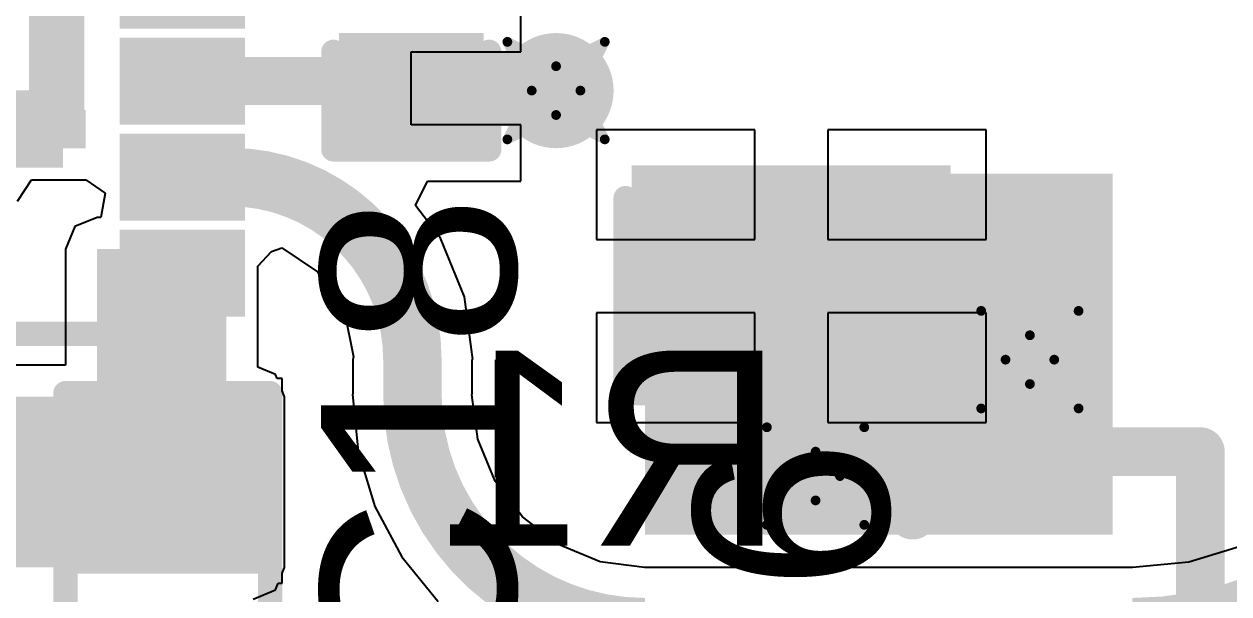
# Model space of a CAD drawing. Header units: inches. Extents: x -5 to 426, y -53 to 116.
# Drawn here: x 19.02 to 25.3, y -42.09 to -39.13 of the extents above; entities that cross this region are included whole.
import ezdxf

# ---------------------------------------------------------------- set-up
doc = ezdxf.new("R2010")
doc.units = ezdxf.units.IN
for name, color, linetype in [('Board Outline', 216, 'Continuous'), ('Bottom Layer', 5, 'Continuous'), ('Bottom Overlay', 54, 'Continuous'), ('Drill Drawing', 1, 'Continuous'), ('Top Layer', 1, 'Continuous'), ('Top Overlay', 2, 'Continuous'), ('Top Paste', 8, 'Continuous'), ('Top Solder', 216, 'Continuous'), ('Via Holes', 16, 'Continuous')]:
    doc.layers.add(name, color=color, linetype=linetype)
doc.styles.add('Arial', font='', dxfattribs={"height": 0.2})
doc.styles.get('Arial').set_extended_font_data('Arial')

# ---------------------------------------------------------------- blocks, each defined once
blk = doc.blocks.new('C___0805_26')
at = {"layer": 'Top Layer'}
for points in [[(-1.524, 0.762), (-0.508, 0.762), (-0.508, -0.762), (-1.524, -0.762)], [(0.508, 0.762), (1.524, 0.762), (1.524, -0.762), (0.508, -0.762)]]:
    blk.add_hatch(color=1, dxfattribs=at).paths.add_polyline_path(points)
at = {"layer": 'Top Paste'}
for points in [[(-1.524, 0.762), (-0.508, 0.762), (-0.508, -0.762), (-1.524, -0.762)], [(0.508, 0.762), (1.524, 0.762), (1.524, -0.762), (0.508, -0.762)]]:
    blk.add_hatch(color=8, dxfattribs=at).paths.add_polyline_path(points)
at = {"layer": 'Top Solder'}
for points in [[(-1.594, 0.832), (-0.438, 0.832), (-0.438, -0.832), (-1.594, -0.832)], [(0.438, 0.832), (1.594, 0.832), (1.594, -0.832), (0.438, -0.832)]]:
    blk.add_hatch(color=216, dxfattribs=at).paths.add_polyline_path(points)
at = {"layer": 'Top Overlay'}
for points in [[(-1.6256, 0.8636, 0.127, 0.127, 0), (-0.6096, 0.8636, 0.127, 0.127, 0)], [(-1.6256, 0.8636, 0.127, 0.127, 0), (-1.6256, -0.8636, 0.127, 0.127, 0)], [(0.6096, 0.8636, 0.127, 0.127, 0), (1.6256, 0.8636, 0.127, 0.127, 0)], [(1.6256, 0.8636, 0.127, 0.127, 0), (1.6256, -0.8636, 0.127, 0.127, 0)], [(-1.6256, -0.8636, 0.127, 0.127, 0), (-0.6096, -0.8636, 0.127, 0.127, 0)], [(0.6096, -0.8636, 0.127, 0.127, 0), (1.6256, -0.8636, 0.127, 0.127, 0)]]:
    blk.add_lwpolyline(points, format="xyseb", dxfattribs=at)
for points in [[(-1.6574, 0.8636, 0.0635, 0.0635, 1), (-1.5938, 0.8636, 0.0635, 0.0635, 1)], [(-1.6574, 0.8636, 0.0635, 0.0635, 1), (-1.5938, 0.8636, 0.0635, 0.0635, 1)], [(-0.6413, 0.8636, 0.0635, 0.0635, 1), (-0.5778, 0.8636, 0.0635, 0.0635, 1)], [(0.5778, 0.8636, 0.0635, 0.0635, 1), (0.6413, 0.8636, 0.0635, 0.0635, 1)], [(1.5938, 0.8636, 0.0635, 0.0635, 1), (1.6574, 0.8636, 0.0635, 0.0635, 1)], [(1.5938, 0.8636, 0.0635, 0.0635, 1), (1.6574, 0.8636, 0.0635, 0.0635, 1)], [(-1.6574, -0.8636, 0.0635, 0.0635, 1), (-1.5938, -0.8636, 0.0635, 0.0635, 1)], [(-1.6574, -0.8636, 0.0635, 0.0635, 1), (-1.5938, -0.8636, 0.0635, 0.0635, 1)], [(-0.6413, -0.8636, 0.0635, 0.0635, 1), (-0.5778, -0.8636, 0.0635, 0.0635, 1)], [(0.5778, -0.8636, 0.0635, 0.0635, 1), (0.6413, -0.8636, 0.0635, 0.0635, 1)], [(1.5938, -0.8636, 0.0635, 0.0635, 1), (1.6574, -0.8636, 0.0635, 0.0635, 1)], [(1.5938, -0.8636, 0.0635, 0.0635, 1), (1.6574, -0.8636, 0.0635, 0.0635, 1)]]:
    blk.add_lwpolyline(points, format="xyseb", close=True, dxfattribs=at)
blk = doc.blocks.new('7_VQFN_HR__2_2__27')
at = {"layer": 'Top Layer'}
for points in [[(0.575, 0.875), (1.025, 0.875), (1.025, 0.625), (0.575, 0.625)], [(-1.375, 0.725), (-0.225, 0.725), (-0.225, 0.375), (-1.375, 0.375)], [(0.575, 0.375), (1.025, 0.375), (1.025, 0.125), (0.575, 0.125)], [(-1.375, 0.1), (0.075, 0.1), (0.075, -0.1), (-1.375, -0.1)], [(0.575, -0.125), (1.025, -0.125), (1.025, -0.375), (0.575, -0.375)], [(-1.375, -0.375), (-0.225, -0.375), (-0.225, -0.725), (-1.375, -0.725)], [(0.575, -0.625), (1.025, -0.625), (1.025, -0.875), (0.575, -0.875)]]:
    blk.add_hatch(color=1, dxfattribs=at).paths.add_polyline_path(points)
at = {"layer": 'Top Paste'}
for points in [[(0.575, 0.875), (1.025, 0.875), (1.025, 0.625), (0.575, 0.625)], [(-1.375, 0.725), (-0.225, 0.725), (-0.225, 0.375), (-1.375, 0.375)], [(0.575, 0.375), (1.025, 0.375), (1.025, 0.125), (0.575, 0.125)], [(-1.375, 0.1), (0.075, 0.1), (0.075, -0.1), (-1.375, -0.1)], [(0.575, -0.125), (1.025, -0.125), (1.025, -0.375), (0.575, -0.375)], [(-1.375, -0.375), (-0.225, -0.375), (-0.225, -0.725), (-1.375, -0.725)], [(0.575, -0.625), (1.025, -0.625), (1.025, -0.875), (0.575, -0.875)]]:
    blk.add_hatch(color=8, dxfattribs=at).paths.add_polyline_path(points)
at = {"layer": 'Top Solder'}
for points in [[(0.4734, 0.9766), (1.1266, 0.9766), (1.1266, 0.5234), (0.4734, 0.5234)], [(-1.4766, 0.8266), (-0.1234, 0.8266), (-0.1234, 0.2734), (-1.4766, 0.2734)], [(0.4734, 0.4766), (1.1266, 0.4766), (1.1266, 0.0234), (0.4734, 0.0234)], [(-1.4766, 0.2016), (0.1766, 0.2016), (0.1766, -0.2016), (-1.4766, -0.2016)], [(0.4734, -0.0234), (1.1266, -0.0234), (1.1266, -0.4766), (0.4734, -0.4766)], [(-1.4766, -0.2734), (-0.1234, -0.2734), (-0.1234, -0.8266), (-1.4766, -0.8266)], [(0.4734, -0.5234), (1.1266, -0.5234), (1.1266, -0.9766), (0.4734, -0.9766)]]:
    blk.add_hatch(color=216, dxfattribs=at).paths.add_polyline_path(points)
at = {"layer": 'Top Overlay'}
for points in [[(-1.1684, 1.0668, 0.127, 0.127, 0), (0.762, 1.0668, 0.127, 0.127, 0)], [(-1.651, 0.7112, 0.127, 0.127, 0), (-1.524, 0.5842, 0.127, 0.127, 0)], [(-1.651, 0.4572, 0.127, 0.127, 0), (-1.651, 0.7112, 0.127, 0.127, 0)], [(-1.651, 0.4572, 0.127, 0.127, 0), (-1.524, 0.5842, 0.127, 0.127, 0)], [(-1.1684, -1.0668, 0.127, 0.127, 0), (0.762, -1.0668, 0.127, 0.127, 0)]]:
    blk.add_lwpolyline(points, format="xyseb", dxfattribs=at)
for points in [[(-1.2002, 1.0668, 0.0635, 0.0635, 1), (-1.1366, 1.0668, 0.0635, 0.0635, 1)], [(0.7302, 1.0668, 0.0635, 0.0635, 1), (0.7937, 1.0668, 0.0635, 0.0635, 1)], [(-1.6827, 0.7112, 0.0635, 0.0635, 1), (-1.6193, 0.7112, 0.0635, 0.0635, 1)], [(-1.6827, 0.7112, 0.0635, 0.0635, 1), (-1.6193, 0.7112, 0.0635, 0.0635, 1)], [(-1.5557, 0.5842, 0.0635, 0.0635, 1), (-1.4923, 0.5842, 0.0635, 0.0635, 1)], [(-1.5557, 0.5842, 0.0635, 0.0635, 1), (-1.4923, 0.5842, 0.0635, 0.0635, 1)], [(-1.6827, 0.4572, 0.0635, 0.0635, 1), (-1.6193, 0.4572, 0.0635, 0.0635, 1)], [(-1.6827, 0.4572, 0.0635, 0.0635, 1), (-1.6193, 0.4572, 0.0635, 0.0635, 1)], [(-1.2002, -1.0668, 0.0635, 0.0635, 1), (-1.1366, -1.0668, 0.0635, 0.0635, 1)], [(0.7302, -1.0668, 0.0635, 0.0635, 1), (0.7937, -1.0668, 0.0635, 0.0635, 1)]]:
    blk.add_lwpolyline(points, format="xyseb", close=True, dxfattribs=at)
blk = doc.blocks.new('C___0402_37')
at = {"layer": 'Top Layer'}
for points in [[(-0.6985, -0.3175), (-0.6985, 0.3175), (-0.2413, 0.3175), (-0.2413, -0.3175)], [(0.2413, -0.3175), (0.2413, 0.3175), (0.6985, 0.3175), (0.6985, -0.3175)]]:
    blk.add_hatch(color=1, dxfattribs=at).paths.add_polyline_path(points)
at = {"layer": 'Top Paste'}
for points in [[(-0.6985, -0.3175), (-0.6985, 0.3175), (-0.2413, 0.3175), (-0.2413, -0.3175)], [(0.2413, -0.3175), (0.2413, 0.3175), (0.6985, 0.3175), (0.6985, -0.3175)]]:
    blk.add_hatch(color=8, dxfattribs=at).paths.add_polyline_path(points)
at = {"layer": 'Top Solder'}
for points in [[(-0.7585, -0.3775), (-0.7585, 0.3775), (-0.1813, 0.3775), (-0.1813, -0.3775)], [(0.1813, -0.3775), (0.1813, 0.3775), (0.7585, 0.3775), (0.7585, -0.3775)]]:
    blk.add_hatch(color=216, dxfattribs=at).paths.add_polyline_path(points)
at = {"layer": 'Top Overlay'}
for points in [[(-0.7874, 0.4064, 0.127, 0.127, 0), (-0.7874, -0.4064, 0.127, 0.127, 0)], [(-0.7874, 0.4064, 0.127, 0.127, 0), (-0.2794, 0.4064, 0.127, 0.127, 0)], [(0.2794, 0.4064, 0.127, 0.127, 0), (0.7874, 0.4064, 0.127, 0.127, 0)], [(0.7874, 0.4064, 0.127, 0.127, 0), (0.7874, -0.4064, 0.127, 0.127, 0)], [(-0.7874, -0.4064, 0.127, 0.127, 0), (-0.2794, -0.4064, 0.127, 0.127, 0)], [(0.2794, -0.4064, 0.127, 0.127, 0), (0.7874, -0.4064, 0.127, 0.127, 0)]]:
    blk.add_lwpolyline(points, format="xyseb", dxfattribs=at)
for points in [[(-0.8191, 0.4064, 0.0635, 0.0635, 1), (-0.7556, 0.4064, 0.0635, 0.0635, 1)], [(-0.8191, 0.4064, 0.0635, 0.0635, 1), (-0.7556, 0.4064, 0.0635, 0.0635, 1)], [(-0.3111, 0.4064, 0.0635, 0.0635, 1), (-0.2477, 0.4064, 0.0635, 0.0635, 1)], [(0.2477, 0.4064, 0.0635, 0.0635, 1), (0.3112, 0.4064, 0.0635, 0.0635, 1)], [(0.7556, 0.4064, 0.0635, 0.0635, 1), (0.8191, 0.4064, 0.0635, 0.0635, 1)], [(0.7556, 0.4064, 0.0635, 0.0635, 1), (0.8191, 0.4064, 0.0635, 0.0635, 1)], [(-0.8191, -0.4064, 0.0635, 0.0635, 1), (-0.7556, -0.4064, 0.0635, 0.0635, 1)], [(-0.8191, -0.4064, 0.0635, 0.0635, 1), (-0.7556, -0.4064, 0.0635, 0.0635, 1)], [(-0.3112, -0.4064, 0.0635, 0.0635, 1), (-0.2477, -0.4064, 0.0635, 0.0635, 1)], [(0.2477, -0.4064, 0.0635, 0.0635, 1), (0.3111, -0.4064, 0.0635, 0.0635, 1)], [(0.7556, -0.4064, 0.0635, 0.0635, 1), (0.8191, -0.4064, 0.0635, 0.0635, 1)], [(0.7556, -0.4064, 0.0635, 0.0635, 1), (0.8191, -0.4064, 0.0635, 0.0635, 1)]]:
    blk.add_lwpolyline(points, format="xyseb", close=True, dxfattribs=at)
blk = doc.blocks.new('R___0603_82')
at = {"layer": 'Top Layer'}
for points in [[(-0.381, 0.4445), (-0.381, -0.4445), (-1.143, -0.4445), (-1.143, 0.4445)], [(1.143, 0.4445), (1.143, -0.4445), (0.381, -0.4445), (0.381, 0.4445)]]:
    blk.add_hatch(color=1, dxfattribs=at).paths.add_polyline_path(points)
at = {"layer": 'Top Paste'}
for points in [[(-0.381, 0.4445), (-0.381, -0.4445), (-1.143, -0.4445), (-1.143, 0.4445)], [(1.143, 0.4445), (1.143, -0.4445), (0.381, -0.4445), (0.381, 0.4445)]]:
    blk.add_hatch(color=8, dxfattribs=at).paths.add_polyline_path(points)
at = {"layer": 'Top Solder'}
for points in [[(-0.2794, 0.5461), (-0.2794, -0.5461), (-1.2446, -0.5461), (-1.2446, 0.5461)], [(1.2446, 0.5461), (1.2446, -0.5461), (0.2794, -0.5461), (0.2794, 0.5461)]]:
    blk.add_hatch(color=216, dxfattribs=at).paths.add_polyline_path(points)
at = {"layer": 'Top Overlay'}
for points in [[(-1.2192, 0.5334, 0.127, 0.127, 0), (1.2192, 0.5334, 0.127, 0.127, 0)], [(-1.2192, 0.5334, 0.127, 0.127, 0), (-1.2192, -0.5334, 0.127, 0.127, 0)], [(1.2192, 0.5334, 0.127, 0.127, 0), (1.2192, -0.5334, 0.127, 0.127, 0)], [(-1.2192, -0.5334, 0.127, 0.127, 0), (1.2192, -0.5334, 0.127, 0.127, 0)]]:
    blk.add_lwpolyline(points, format="xyseb", dxfattribs=at)
for points in [[(-1.25095, 0.5334, 0.0635, 0.0635, 1), (-1.18745, 0.5334, 0.0635, 0.0635, 1)], [(-1.25095, 0.5334, 0.0635, 0.0635, 1), (-1.18745, 0.5334, 0.0635, 0.0635, 1)], [(1.18745, 0.5334, 0.0635, 0.0635, 1), (1.25095, 0.5334, 0.0635, 0.0635, 1)], [(1.18745, 0.5334, 0.0635, 0.0635, 1), (1.25095, 0.5334, 0.0635, 0.0635, 1)], [(-1.25095, -0.5334, 0.0635, 0.0635, 1), (-1.18745, -0.5334, 0.0635, 0.0635, 1)], [(-1.25095, -0.5334, 0.0635, 0.0635, 1), (-1.18745, -0.5334, 0.0635, 0.0635, 1)], [(1.18745, -0.5334, 0.0635, 0.0635, 1), (1.25095, -0.5334, 0.0635, 0.0635, 1)], [(1.18745, -0.5334, 0.0635, 0.0635, 1), (1.25095, -0.5334, 0.0635, 0.0635, 1)]]:
    blk.add_lwpolyline(points, format="xyseb", close=True, dxfattribs=at)

msp = doc.modelspace()

# ---------------------------------------------------------------- hatches: boundary and pattern name
at = {"layer": 'Bottom Layer'}
h = msp.add_hatch(color=5, dxfattribs=at)
edge = h.paths.add_edge_path()
edge.add_arc((21.7932, -39.4716), 0.3, 0, 360)
h = msp.add_hatch(color=5, dxfattribs=at)
edge = h.paths.add_edge_path()
edge.add_arc((24.2641, -40.8731), 0.3, 0, 360)
h = msp.add_hatch(color=5, dxfattribs=at)
edge = h.paths.add_edge_path()
edge.add_arc((23.1465, -41.4794), 0.3, 0, 360)
at = {"layer": 'Top Layer'}
for points in [[(19.0445, -39.772), (19.3335, -39.772), (19.3335, -31.746), (19.0445, -31.746)], [(20.7208, -39.6887), (21.3558, -39.6887), (21.3558, -39.2315), (20.7208, -39.2315)], [(19.6195, -39.547), (21.3558, -39.547), (21.3558, -39.297), (19.6195, -39.297)], [(17.6695, -39.772), (19.3404, -39.772), (19.3404, -39.572), (17.6695, -39.572)], [(22.2575, -41.7842), (24.6959, -41.7842), (24.6959, -39.9046), (22.2575, -39.9046)], [(19.4, -41.9554), (20.0728, -41.9554), (20.0728, -40.297), (19.4, -40.297)], [(18.384, -41.9554), (20.2128, -41.9554), (20.2128, -41.0664), (18.384, -41.0664)]]:
    msp.add_hatch(color=1, dxfattribs=at).paths.add_polyline_path(points)
h = msp.add_hatch(color=1, dxfattribs=at)
edge = h.paths.add_edge_path()
edge.add_arc((21.7932, -39.4716), 0.3, 0, 360)
h = msp.add_hatch(color=1, dxfattribs=at)
edge = h.paths.add_edge_path()
edge.add_arc((24.2641, -40.8731), 0.3, 0, 360)
h = msp.add_hatch(color=1, dxfattribs=at)
edge = h.paths.add_edge_path()
edge.add_arc((23.1465, -41.4794), 0.3, 0, 360)
at = {"layer": 'Via Holes'}
h = msp.add_hatch(color=7, dxfattribs=at)
edge = h.paths.add_edge_path()
edge.add_arc((21.7932, -39.4716), 0.15, 0, 360)
h = msp.add_hatch(color=7, dxfattribs=at)
edge = h.paths.add_edge_path()
edge.add_arc((24.2641, -40.8731), 0.15, 0, 360)
h = msp.add_hatch(color=7, dxfattribs=at)
edge = h.paths.add_edge_path()
edge.add_arc((23.1465, -41.4794), 0.15, 0, 360)

# ---------------------------------------------------------------- linework, layer by layer
at = {"layer": 'Board Outline'}
msp.add_lwpolyline([(49.7725, 6.3481, 0.254, 0.254, -1.144567), (-0.2979, -38.4414, 0.254, 0.254, 0)], format="xyseb", dxfattribs=at)
at = {"layer": 'Bottom Overlay'}
for points in [[(23.3263, -41.3524, 0.254, 0.254, 0), (23.6524, -41.022, 0.254, 0.254, 0)], [(23.3263, -41.3524, 0.254, 0.254, 0), (25.1531, -41.3524, 0.254, 0.254, 0)], [(23.3263, -41.3524, 0.254, 0.254, 0), (23.6524, -41.6828, 0.254, 0.254, 0)], [(25.1531, -41.3524, 0.254, 0.254, 0), (25.1531, -43.5604, 0.254, 0.254, 0)]]:
    msp.add_lwpolyline(points, format="xyseb", dxfattribs=at)
for points in [[(23.5889, -41.022, 0.127, 0.127, 1), (23.7159, -41.022, 0.127, 0.127, 1)], [(23.2628, -41.3524, 0.127, 0.127, 1), (23.3898, -41.3524, 0.127, 0.127, 1)], [(23.2628, -41.3524, 0.127, 0.127, 1), (23.3898, -41.3524, 0.127, 0.127, 1)], [(23.2628, -41.3524, 0.127, 0.127, 1), (23.3898, -41.3524, 0.127, 0.127, 1)], [(25.0896, -41.3524, 0.127, 0.127, 1), (25.2166, -41.3524, 0.127, 0.127, 1)], [(25.0896, -41.3524, 0.127, 0.127, 1), (25.2166, -41.3524, 0.127, 0.127, 1)], [(23.5889, -41.6828, 0.127, 0.127, 1), (23.7159, -41.6828, 0.127, 0.127, 1)]]:
    msp.add_lwpolyline(points, format="xyseb", close=True, dxfattribs=at)
at = {"layer": 'Drill Drawing'}
for points in [[(21.5392, -39.2176, 0.0508, 0.0508, 0), (21.7932, -39.3446, 0.0508, 0.0508, 0)], [(21.5392, -39.2176, 0.0508, 0.0508, 0), (21.6662, -39.4716, 0.0508, 0.0508, 0)], [(21.7932, -39.3446, 0.0508, 0.0508, 0), (22.0472, -39.2176, 0.0508, 0.0508, 0)], [(21.9202, -39.4716, 0.0508, 0.0508, 0), (22.0472, -39.2176, 0.0508, 0.0508, 0)], [(21.5392, -39.7256, 0.0508, 0.0508, 0), (21.6662, -39.4716, 0.0508, 0.0508, 0)], [(21.9202, -39.4716, 0.0508, 0.0508, 0), (22.0472, -39.7256, 0.0508, 0.0508, 0)], [(21.5392, -39.7256, 0.0508, 0.0508, 0), (21.7932, -39.5986, 0.0508, 0.0508, 0)], [(21.7932, -39.5986, 0.0508, 0.0508, 0), (22.0472, -39.7256, 0.0508, 0.0508, 0)], [(24.0101, -40.6191, 0.0508, 0.0508, 0), (24.2641, -40.7461, 0.0508, 0.0508, 0)], [(24.0101, -40.6191, 0.0508, 0.0508, 0), (24.1371, -40.8731, 0.0508, 0.0508, 0)], [(24.2641, -40.7461, 0.0508, 0.0508, 0), (24.5181, -40.6191, 0.0508, 0.0508, 0)], [(24.3911, -40.8731, 0.0508, 0.0508, 0), (24.5181, -40.6191, 0.0508, 0.0508, 0)], [(24.0101, -41.1271, 0.0508, 0.0508, 0), (24.1371, -40.8731, 0.0508, 0.0508, 0)], [(24.3911, -40.8731, 0.0508, 0.0508, 0), (24.5181, -41.1271, 0.0508, 0.0508, 0)], [(24.0101, -41.1271, 0.0508, 0.0508, 0), (24.2641, -41.0001, 0.0508, 0.0508, 0)], [(24.2641, -41.0001, 0.0508, 0.0508, 0), (24.5181, -41.1271, 0.0508, 0.0508, 0)], [(22.8925, -41.2254, 0.0508, 0.0508, 0), (23.1465, -41.3524, 0.0508, 0.0508, 0)], [(22.8925, -41.2254, 0.0508, 0.0508, 0), (23.0195, -41.4794, 0.0508, 0.0508, 0)], [(23.1465, -41.3524, 0.0508, 0.0508, 0), (23.4005, -41.2254, 0.0508, 0.0508, 0)], [(23.2735, -41.4794, 0.0508, 0.0508, 0), (23.4005, -41.2254, 0.0508, 0.0508, 0)], [(22.8925, -41.7334, 0.0508, 0.0508, 0), (23.0195, -41.4794, 0.0508, 0.0508, 0)], [(23.2735, -41.4794, 0.0508, 0.0508, 0), (23.4005, -41.7334, 0.0508, 0.0508, 0)], [(22.8925, -41.7334, 0.0508, 0.0508, 0), (23.1465, -41.6064, 0.0508, 0.0508, 0)], [(23.1465, -41.6064, 0.0508, 0.0508, 0), (23.4005, -41.7334, 0.0508, 0.0508, 0)]]:
    msp.add_lwpolyline(points, format="xyseb", dxfattribs=at)
for points in [[(21.5265, -39.2176, 0.0254, 0.0254, 1), (21.5519, -39.2176, 0.0254, 0.0254, 1)], [(21.5265, -39.2176, 0.0254, 0.0254, 1), (21.5519, -39.2176, 0.0254, 0.0254, 1)], [(22.0345, -39.2176, 0.0254, 0.0254, 1), (22.0599, -39.2176, 0.0254, 0.0254, 1)], [(22.0345, -39.2176, 0.0254, 0.0254, 1), (22.0599, -39.2176, 0.0254, 0.0254, 1)], [(21.7805, -39.3446, 0.0254, 0.0254, 1), (21.8059, -39.3446, 0.0254, 0.0254, 1)], [(21.7805, -39.3446, 0.0254, 0.0254, 1), (21.8059, -39.3446, 0.0254, 0.0254, 1)], [(21.6535, -39.4716, 0.0254, 0.0254, 1), (21.6789, -39.4716, 0.0254, 0.0254, 1)], [(21.6535, -39.4716, 0.0254, 0.0254, 1), (21.6789, -39.4716, 0.0254, 0.0254, 1)], [(21.9075, -39.4716, 0.0254, 0.0254, 1), (21.9329, -39.4716, 0.0254, 0.0254, 1)], [(21.9075, -39.4716, 0.0254, 0.0254, 1), (21.9329, -39.4716, 0.0254, 0.0254, 1)], [(21.7805, -39.5986, 0.0254, 0.0254, 1), (21.8059, -39.5986, 0.0254, 0.0254, 1)], [(21.7805, -39.5986, 0.0254, 0.0254, 1), (21.8059, -39.5986, 0.0254, 0.0254, 1)], [(21.5265, -39.7256, 0.0254, 0.0254, 1), (21.5519, -39.7256, 0.0254, 0.0254, 1)], [(21.5265, -39.7256, 0.0254, 0.0254, 1), (21.5519, -39.7256, 0.0254, 0.0254, 1)], [(22.0345, -39.7256, 0.0254, 0.0254, 1), (22.0599, -39.7256, 0.0254, 0.0254, 1)], [(22.0345, -39.7256, 0.0254, 0.0254, 1), (22.0599, -39.7256, 0.0254, 0.0254, 1)], [(23.9974, -40.6191, 0.0254, 0.0254, 1), (24.0228, -40.6191, 0.0254, 0.0254, 1)], [(23.9974, -40.6191, 0.0254, 0.0254, 1), (24.0228, -40.6191, 0.0254, 0.0254, 1)], [(24.5054, -40.6191, 0.0254, 0.0254, 1), (24.5308, -40.6191, 0.0254, 0.0254, 1)], [(24.5054, -40.6191, 0.0254, 0.0254, 1), (24.5308, -40.6191, 0.0254, 0.0254, 1)], [(24.2514, -40.7461, 0.0254, 0.0254, 1), (24.2768, -40.7461, 0.0254, 0.0254, 1)], [(24.2514, -40.7461, 0.0254, 0.0254, 1), (24.2768, -40.7461, 0.0254, 0.0254, 1)], [(24.1244, -40.8731, 0.0254, 0.0254, 1), (24.1498, -40.8731, 0.0254, 0.0254, 1)], [(24.1244, -40.8731, 0.0254, 0.0254, 1), (24.1498, -40.8731, 0.0254, 0.0254, 1)], [(24.3784, -40.8731, 0.0254, 0.0254, 1), (24.4038, -40.8731, 0.0254, 0.0254, 1)], [(24.3784, -40.8731, 0.0254, 0.0254, 1), (24.4038, -40.8731, 0.0254, 0.0254, 1)], [(24.2514, -41.0001, 0.0254, 0.0254, 1), (24.2768, -41.0001, 0.0254, 0.0254, 1)], [(24.2514, -41.0001, 0.0254, 0.0254, 1), (24.2768, -41.0001, 0.0254, 0.0254, 1)], [(23.9974, -41.1271, 0.0254, 0.0254, 1), (24.0228, -41.1271, 0.0254, 0.0254, 1)], [(23.9974, -41.1271, 0.0254, 0.0254, 1), (24.0228, -41.1271, 0.0254, 0.0254, 1)], [(24.5054, -41.1271, 0.0254, 0.0254, 1), (24.5308, -41.1271, 0.0254, 0.0254, 1)], [(24.5054, -41.1271, 0.0254, 0.0254, 1), (24.5308, -41.1271, 0.0254, 0.0254, 1)], [(22.8798, -41.2254, 0.0254, 0.0254, 1), (22.9052, -41.2254, 0.0254, 0.0254, 1)], [(22.8798, -41.2254, 0.0254, 0.0254, 1), (22.9052, -41.2254, 0.0254, 0.0254, 1)], [(23.3878, -41.2254, 0.0254, 0.0254, 1), (23.4132, -41.2254, 0.0254, 0.0254, 1)], [(23.3878, -41.2254, 0.0254, 0.0254, 1), (23.4132, -41.2254, 0.0254, 0.0254, 1)], [(23.1338, -41.3524, 0.0254, 0.0254, 1), (23.1592, -41.3524, 0.0254, 0.0254, 1)], [(23.1338, -41.3524, 0.0254, 0.0254, 1), (23.1592, -41.3524, 0.0254, 0.0254, 1)], [(23.0068, -41.4794, 0.0254, 0.0254, 1), (23.0322, -41.4794, 0.0254, 0.0254, 1)], [(23.0068, -41.4794, 0.0254, 0.0254, 1), (23.0322, -41.4794, 0.0254, 0.0254, 1)], [(23.2608, -41.4794, 0.0254, 0.0254, 1), (23.2862, -41.4794, 0.0254, 0.0254, 1)], [(23.2608, -41.4794, 0.0254, 0.0254, 1), (23.2862, -41.4794, 0.0254, 0.0254, 1)], [(23.1338, -41.6064, 0.0254, 0.0254, 1), (23.1592, -41.6064, 0.0254, 0.0254, 1)], [(23.1338, -41.6064, 0.0254, 0.0254, 1), (23.1592, -41.6064, 0.0254, 0.0254, 1)], [(22.8798, -41.7334, 0.0254, 0.0254, 1), (22.9052, -41.7334, 0.0254, 0.0254, 1)], [(22.8798, -41.7334, 0.0254, 0.0254, 1), (22.9052, -41.7334, 0.0254, 0.0254, 1)], [(23.3878, -41.7334, 0.0254, 0.0254, 1), (23.4132, -41.7334, 0.0254, 0.0254, 1)], [(23.3878, -41.7334, 0.0254, 0.0254, 1), (23.4132, -41.7334, 0.0254, 0.0254, 1)]]:
    msp.add_lwpolyline(points, format="xyseb", close=True, dxfattribs=at)
at = {"layer": 'Top Layer'}
for p, q in [((21.6098, -39.2696), (21.6098, -38.9775)), ((21.0383, -39.6506), (21.0383, -39.2696)), ((21.0383, -39.2696), (21.6098, -39.2696)), ((21.6098, -39.6506), (21.0383, -39.6506)), ((21.6098, -39.9427), (21.6098, -39.6506)), ((22.829, -39.676), (22.0035, -39.676)), ((22.0035, -39.676), (22.0035, -40.2475)), ((22.829, -40.2475), (22.829, -39.676)), ((24.0355, -39.676), (23.21, -39.676)), ((23.21, -39.676), (23.21, -40.2475)), ((24.0355, -40.2475), (24.0355, -39.676)), ((18.9844, -40.047), (19.0581, -39.9369)), ((19.0581, -39.9369), (19.3404, -39.9369)), ((19.3404, -39.9369), (19.4419, -40.005)), ((21.0595, -40.0697), (21.1221, -39.9427)), ((21.1221, -39.9427), (21.6098, -39.9427)), ((19.4419, -40.005), (19.4194, -40.132)), ((21.1899, -40.2397), (21.0595, -40.0697)), ((19.4, -40.132), (19.2833, -40.1803)), ((19.4194, -40.132), (19.4, -40.132)), ((19.2833, -40.1803), (19.235, -40.297)), ((21.3165, -40.5453), (21.1899, -40.2397)), ((22.0035, -40.2475), (22.829, -40.2475)), ((23.21, -40.2475), (24.0355, -40.2475)), ((19.235, -40.297), (19.235, -40.9014)), ((20.2377, -40.3854), (20.3088, -40.3096)), ((20.3088, -40.3096), (20.3623, -40.2911)), ((20.3623, -40.2911), (20.5497, -40.4163)), ((20.2377, -40.9117), (20.2377, -40.3854)), ((20.5497, -40.4163), (20.6898, -40.6259)), ((21.3597, -40.8731), (21.3165, -40.5453)), ((20.6898, -40.6259), (20.7361, -40.8588)), ((22.829, -40.6285), (22.0035, -40.6285)), ((22.0035, -40.6285), (22.0035, -41.2)), ((22.829, -41.2), (22.829, -40.6285)), ((24.0355, -40.6285), (23.21, -40.6285)), ((23.21, -40.6285), (23.21, -41.2)), ((24.0355, -41.2), (24.0355, -40.6285)), ((19.235, -40.9014), (18.384, -40.9014)), ((20.7361, -40.8588), (20.7333, -40.8731)), ((20.7333, -40.8731), (20.7333, -41.0533)), ((21.3548, -41.0533), (21.3548, -40.8731)), ((21.3548, -40.8731), (21.3597, -40.8731)), ((20.3294, -40.9497), (20.2377, -40.9117)), ((20.3384, -40.9714), (20.3294, -40.9497)), ((20.3652, -40.9714), (20.3384, -40.9714)), ((20.3652, -41.036), (20.3652, -40.9714)), ((20.3777, -41.0664), (20.3652, -41.036)), ((20.3777, -41.9554), (20.3777, -41.0664)), ((20.7333, -41.0533), (20.7319, -41.0533)), ((20.7319, -41.0533), (20.7612, -41.351)), ((21.3542, -41.0564), (21.3548, -41.0533)), ((21.3846, -41.2872), (21.3542, -41.0564)), ((22.0035, -41.2), (22.829, -41.2)), ((23.21, -41.2), (24.0355, -41.2)), ((21.4749, -41.5052), (21.3846, -41.2872)), ((20.7612, -41.351), (20.848, -41.6372)), ((21.6185, -41.6923), (21.4749, -41.5052)), ((20.848, -41.6372), (20.989, -41.9009)), ((21.8056, -41.8359), (21.6185, -41.6923)), ((22.0236, -41.9262), (21.8056, -41.8359)), ((25.3786, -41.841), (25.0937, -41.9274)), ((20.989, -41.9009), (21.1787, -42.1321)), ((20.3652, -41.9857), (20.3777, -41.9554)), ((22.2544, -41.9566), (22.0236, -41.9262)), ((22.2575, -41.956), (22.2544, -41.9566)), ((24.7975, -41.956), (22.2575, -41.956)), ((24.7994, -41.9564), (24.7975, -41.956)), ((25.0937, -41.9274), (24.7994, -41.9564)), ((20.3652, -42.0382), (20.3652, -41.9857)), ((20.2128, -42.1203), (20.3294, -42.072)), ((20.3294, -42.072), (20.3434, -42.0382)), ((20.3434, -42.0382), (20.3652, -42.0382))]:
    msp.add_line(p, q, dxfattribs=at)
for points in [[(21.0383, -39.4601, 0.381, 0.381, 0), (21.044, -39.4658, 0.381, 0.381, 0)], [(21.044, -39.4658, 0.381, 0.381, 0), (21.7874, -39.4658, 0.381, 0.381, 0)], [(21.7874, -39.4658, 0.381, 0.381, 0), (21.7932, -39.4716, 0.381, 0.381, 0)], [(19.8445, -39.922, 0.3048, 0.3048, 0), (20.0929, -39.922, 0.3048, 0.3048, 0)], [(20.0929, -39.922, 0.3048, 0.3048, -0.414214), (21.044, -40.8731, 0.3048, 0.3048, 0)], [(26.6263, -40.438, 0.3048, 0.3048, -0.414214), (24.7975, -42.2668, 0.3048, 0.3048, 0)], [(21.044, -41.0533, 0.3048, 0.3048, 0), (21.044, -40.8731, 0.3048, 0.3048, 0)], [(22.2575, -42.2668, 0.3048, 0.3048, -0.414214), (21.044, -41.0533, 0.3048, 0.3048, 0)]]:
    msp.add_lwpolyline(points, format="xyseb", dxfattribs=at)
for points in [[(20.943, -39.4601, 0.1905, 0.1905, 1), (21.1335, -39.4601, 0.1905, 0.1905, 1)], [(20.9488, -39.4658, 0.1905, 0.1905, 1), (21.1393, -39.4658, 0.1905, 0.1905, 1)], [(20.9488, -39.4658, 0.1905, 0.1905, 1), (21.1393, -39.4658, 0.1905, 0.1905, 1)], [(21.6922, -39.4658, 0.1905, 0.1905, 1), (21.8827, -39.4658, 0.1905, 0.1905, 1)], [(21.6922, -39.4658, 0.1905, 0.1905, 1), (21.8827, -39.4658, 0.1905, 0.1905, 1)], [(21.6979, -39.4716, 0.1905, 0.1905, 1), (21.8884, -39.4716, 0.1905, 0.1905, 1)], [(19.7683, -39.922, 0.1524, 0.1524, 1), (19.9207, -39.922, 0.1524, 0.1524, 1)], [(20.0167, -39.922, 0.1524, 0.1524, 1), (20.1691, -39.922, 0.1524, 0.1524, 1)], [(20.0167, -39.922, 0.1524, 0.1524, 1), (20.1691, -39.922, 0.1524, 0.1524, 1)], [(20.9678, -40.8731, 0.1524, 0.1524, 1), (21.1202, -40.8731, 0.1524, 0.1524, 1)], [(20.9678, -40.8731, 0.1524, 0.1524, 1), (21.1202, -40.8731, 0.1524, 0.1524, 1)], [(20.9678, -41.0533, 0.1524, 0.1524, 1), (21.1202, -41.0533, 0.1524, 0.1524, 1)], [(20.9678, -41.0533, 0.1524, 0.1524, 1), (21.1202, -41.0533, 0.1524, 0.1524, 1)]]:
    msp.add_lwpolyline(points, format="xyseb", close=True, dxfattribs=at)

# ---------------------------------------------------------------- block references
at = {"rotation": 90}
for name, p in [('C___0805_26', (23.0195, -39.422)), ('C___0402_37', (21.0383, -38.9902)), ('R___0603_82', (19.7683, -42.2668))]:
    msp.add_blockref(name, p, dxfattribs=at)
msp.add_blockref('7_VQFN_HR__2_2__27', (19.0445, -39.672))

# ---------------------------------------------------------------- texts
at = {"layer": 'Bottom Overlay', "style": 'Arial', "text_generation_flag": 2}
msp.add_text('R1', height=1.016, dxfattribs=at).set_placement((22.9854, -41.8418))
at = {"layer": 'Top Overlay', "style": 'Arial'}
for s, p in [('C18', (21.5827, -42.6188)), ('C16', (23.5273, -43.892))]:
    msp.add_text(s, height=1.016, rotation=90, dxfattribs=at).set_placement(p)

doc.saveas('drawing.dxf')
